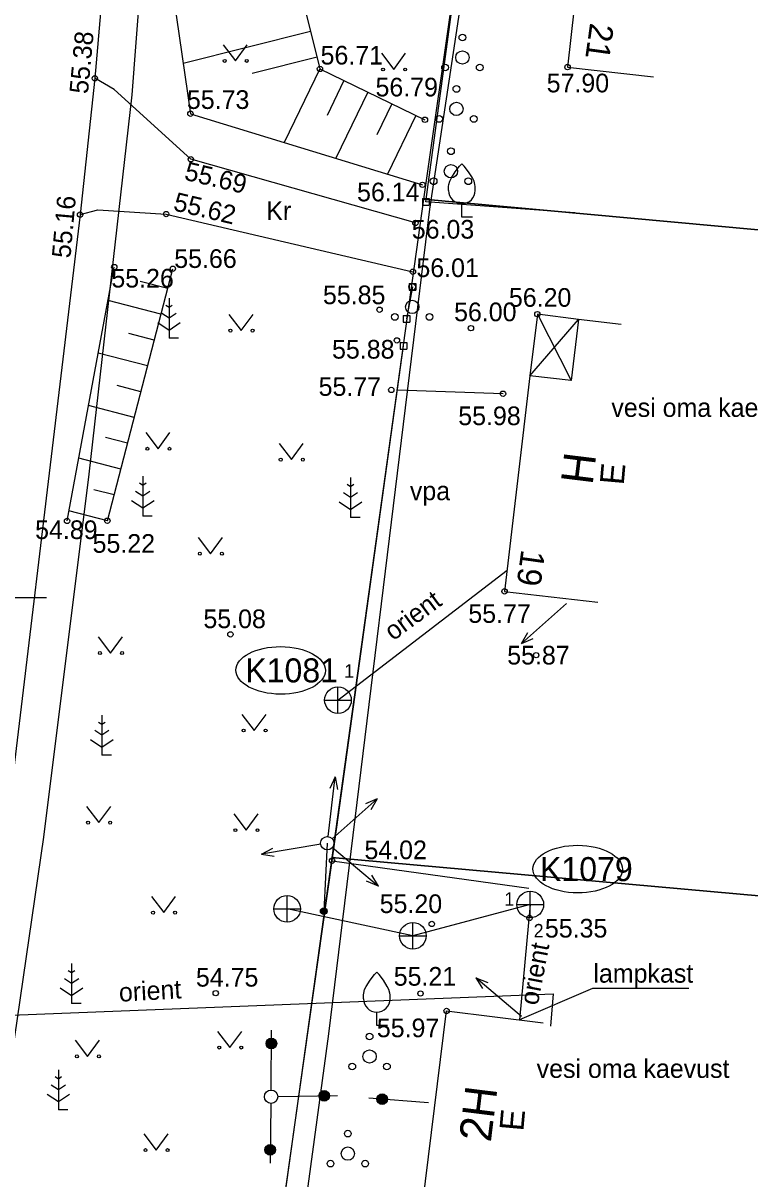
# Model space of a CAD drawing. Extents: x 639438 to 644427, y 6454477 to 6458531.
# Drawn here: x 640501.12 to 640528.38, y 6456478.2 to 6456521.54 of the extents above; entities that cross this region are included whole.
import ezdxf

# ---------------------------------------------------------------- set-up
doc = ezdxf.new("R2010")
doc.units = 0
for name, color, linetype in [('AED', 7, 'Continuous'), ('DKAEV', 7, 'Continuous'), ('DTRASS', 7, 'Continuous'), ('HALJASTUS', 7, 'Continuous'), ('HOONE', 7, 'Continuous'), ('HOONEDET', 7, 'Continuous'), ('KAEVU_NR', 7, 'Continuous'), ('KKAEV', 7, 'Continuous'), ('KORGUS', 7, 'Continuous'), ('KTRASS', 7, 'Continuous'), ('MOOTPIIR', 7, 'Continuous'), ('MPOHULIIN', 7, 'Continuous'), ('PIIR', 7, 'Continuous'), ('POST', 7, 'Continuous'), ('PUU', 7, 'Continuous'), ('RELJEEF', 7, 'Continuous'), ('SIOHULIIN', 7, 'Continuous'), ('SITRASS', 7, 'Continuous'), ('TEE', 7, 'Continuous'), ('TORU_NR', 7, 'Continuous'), ('VKAEV', 7, 'Continuous'), ('VORK', 7, 'Continuous')]:
    doc.layers.add(name, color=color, linetype=linetype)

msp = doc.modelspace()

# ---------------------------------------------------------------- linework, layer by layer
at = {"layer": 'AED'}
for p, q in [((640516.107, 6456514.967), (640516.107, 6456514.717)), ((640516.107, 6456514.967), (640516.357, 6456514.967)), ((640516.357, 6456514.967), (640516.357, 6456514.717)), ((640516.107, 6456514.717), (640516.357, 6456514.717)), ((640515.731, 6456511.656), (640515.503, 6456510.456)), ((640515.606, 6456511.781), (640515.606, 6456511.531)), ((640515.606, 6456511.781), (640515.856, 6456511.781)), ((640515.606, 6456511.531), (640515.856, 6456511.531)), ((640515.856, 6456511.781), (640515.856, 6456511.531)), ((640515.378, 6456510.581), (640515.378, 6456510.331)), ((640515.378, 6456510.581), (640515.628, 6456510.581)), ((640515.378, 6456510.331), (640515.628, 6456510.331)), ((640515.628, 6456510.581), (640515.628, 6456510.331)), ((640512.71, 6456490.134), (640515.395, 6456509.444)), ((640515.27, 6456509.569), (640515.27, 6456509.319)), ((640515.27, 6456509.569), (640515.52, 6456509.569)), ((640515.52, 6456509.569), (640515.52, 6456509.319)), ((640515.27, 6456509.319), (640515.52, 6456509.319))]:
    msp.add_line(p, q, dxfattribs=at)
for points in [[(640521.818, 6456514.426), (640516.232, 6456514.842), (640518.027, 6456528.155)], [(640509.087, 6456464.489), (640512.71, 6456490.134), (640520.093, 6456489.107)]]:
    msp.add_lwpolyline(points, dxfattribs=at)
at = {"layer": 'DKAEV'}
msp.add_lwpolyline([(640477.472, 6456483.428), (640521.002, 6456485.139), (640520.902, 6456483.925)], dxfattribs=at)
at = {"layer": 'HALJASTUS'}
for p, q in [((640508.62, 6456520.732), (640509.083, 6456520.125)), ((640509.083, 6456520.125), (640509.529, 6456520.732)), ((640514.561, 6456520.411), (640515.025, 6456519.804)), ((640515.025, 6456519.804), (640515.47, 6456520.411)), ((640508.836, 6456510.618), (640509.299, 6456510.011)), ((640509.299, 6456510.011), (640509.745, 6456510.618)), ((640519.121, 6456507.644), (640515.164, 6456507.779)), ((640505.721, 6456506.19), (640506.185, 6456505.583)), ((640506.185, 6456505.583), (640506.63, 6456506.19)), ((640510.721, 6456505.78), (640511.184, 6456505.173)), ((640511.184, 6456505.173), (640511.63, 6456505.78)), ((640507.688, 6456502.253), (640508.152, 6456501.647)), ((640508.152, 6456501.647), (640508.597, 6456502.253)), ((640503.942, 6456498.528), (640504.405, 6456497.922)), ((640504.405, 6456497.922), (640504.851, 6456498.528)), ((640509.328, 6456495.623), (640509.791, 6456495.016)), ((640509.791, 6456495.016), (640510.236, 6456495.623)), ((640503.497, 6456492.167), (640503.96, 6456491.561)), ((640503.96, 6456491.561), (640504.406, 6456492.167)), ((640509.023, 6456491.886), (640509.486, 6456491.28)), ((640509.486, 6456491.28), (640509.932, 6456491.886)), ((640505.932, 6456488.794), (640506.395, 6456488.187)), ((640506.395, 6456488.187), (640506.841, 6456488.794)), ((640503.075, 6456483.405), (640503.539, 6456482.798)), ((640503.539, 6456482.798), (640503.984, 6456483.405)), ((640508.414, 6456483.733), (640508.878, 6456483.126)), ((640508.878, 6456483.126), (640509.323, 6456483.733)), ((640505.651, 6456479.891), (640506.114, 6456479.284)), ((640506.114, 6456479.284), (640506.56, 6456479.891))]:
    msp.add_line(p, q, dxfattribs=at)
for centre in [(640508.682, 6456520.125), (640509.511, 6456520.125), (640514.624, 6456519.804), (640515.452, 6456519.804), (640508.898, 6456510.011), (640509.727, 6456510.011), (640505.784, 6456505.583), (640506.612, 6456505.583), (640510.783, 6456505.173), (640511.612, 6456505.173), (640507.751, 6456501.647), (640508.579, 6456501.647), (640504.004, 6456497.922), (640504.833, 6456497.922), (640509.39, 6456495.016), (640510.219, 6456495.016), (640503.559, 6456491.561), (640504.388, 6456491.561), (640509.085, 6456491.28), (640509.914, 6456491.28), (640505.994, 6456488.187), (640506.823, 6456488.187), (640508.477, 6456483.126), (640509.305, 6456483.126), (640503.138, 6456482.798), (640503.966, 6456482.798), (640505.713, 6456479.284), (640506.542, 6456479.284)]:
    msp.add_circle(centre, 0.055, dxfattribs=at)
at = {"layer": 'HOONE'}
for points in [[(640525.752, 6456529.574), (640522.661, 6456529.919), (640521.542, 6456519.893), (640524.761, 6456519.534)], [(640523.548, 6456510.239), (640521.95, 6456510.426), (640521.683, 6456508.138), (640520.124, 6456508.32), (640519.179, 6456500.233), (640522.681, 6456499.824)], [(640520.135, 6456472.468), (640517.564, 6456472.787), (640517.968, 6456476.049), (640515.988, 6456476.294), (640517.005, 6456484.5), (640520.623, 6456484.052)]]:
    msp.add_lwpolyline(points, dxfattribs=at)
at = {"layer": 'HOONEDET'}
for p, q in [((640520.409, 6456510.63), (640521.683, 6456508.138)), ((640520.124, 6456508.32), (640521.95, 6456510.426))]:
    msp.add_line(p, q, dxfattribs=at)
msp.add_lwpolyline([(640521.95, 6456510.426), (640520.409, 6456510.63), (640520.124, 6456508.32)], dxfattribs=at)
at = {"layer": 'KAEVU_NR'}
for centre in [(640510.78, 6456497.271), (640521.924, 6456489.819)]:
    msp.add_ellipse(centre, major_axis=(1.678, -0.009), ratio=0.531431, dxfattribs=at)
at = {"layer": 'KKAEV'}
for p, q in [((640512.932, 6456495.656), (640512.932, 6456496.656)), ((640512.432, 6456496.156), (640513.432, 6456496.156)), ((640520.144, 6456487.989), (640520.144, 6456488.989)), ((640511.022, 6456487.828), (640511.022, 6456488.828)), ((640510.522, 6456488.328), (640511.522, 6456488.328)), ((640519.644, 6456488.489), (640520.644, 6456488.489)), ((640515.742, 6456486.819), (640515.742, 6456487.819)), ((640515.242, 6456487.319), (640516.242, 6456487.319))]:
    msp.add_line(p, q, dxfattribs=at)
for centre in [(640512.932, 6456496.156), (640520.144, 6456488.489), (640511.022, 6456488.328), (640515.742, 6456487.319)]:
    msp.add_circle(centre, 0.5, dxfattribs=at)
at = {"layer": 'KORGUS'}
for centre in [(640512.256, 6456519.826), (640521.542, 6456519.893), (640503.813, 6456519.473), (640507.398, 6456518.146), (640516.193, 6456517.918), (640507.413, 6456516.437), (640516.103, 6456515.479), (640503.257, 6456514.363), (640506.486, 6456514.385), (640515.833, 6456514.049), (640504.542, 6456512.395), (640506.737, 6456512.333), (640515.742, 6456512.222), (640514.493, 6456510.795), (640520.409, 6456510.63), (640517.92, 6456510.104), (640515.142, 6456509.645), (640514.932, 6456507.787), (640519.121, 6456507.644), (640502.77, 6456502.874), (640504.281, 6456502.882), (640519.179, 6456500.233), (640508.898, 6456498.622), (640520.366, 6456497.842), (640512.71, 6456490.134), (640516.45, 6456487.761), (640520.115, 6456487.982), (640508.347, 6456485.166), (640516.025, 6456485.154), (640517.005, 6456484.5)]:
    msp.add_circle(centre, 0.1, dxfattribs=at)
at = {"layer": 'KTRASS'}
for p, q in [((640512.932, 6456496.156), (640519.272, 6456501.027)), ((640515.742, 6456487.319), (640511.022, 6456488.328)), ((640520.144, 6456488.489), (640515.742, 6456487.319)), ((640520.144, 6456488.489), (640519.735, 6456484.162))]:
    msp.add_line(p, q, dxfattribs=at)
msp.add_lwpolyline([(640526.09, 6456485.34), (640522.484, 6456485.34), (640519.735, 6456484.162)], dxfattribs=at)
at = {"layer": 'MOOTPIIR'}
msp.add_lwpolyline([(640481.704, 6456420.898), (640485.573, 6456447.466), (640488.916, 6456471.262), (640494.715, 6456512.739), (640496.947, 6456539.005), (640498.709, 6456564.581), (640500.832, 6456587.159), (640503.032, 6456614.433), (640503.496, 6456614.42), (640532.305, 6456608.81), (640529.64, 6456585.476), (640526.083, 6456585.746), (640523.302, 6456563.623), (640519.787, 6456537.257), (640516.365, 6456514.572), (640512.572, 6456483.637), (640508.067, 6456450.382), (640504.005, 6456415.82)], dxfattribs=at)
at = {"layer": 'MPOHULIIN'}
for p, q in [((640521.684, 6456499.94), (640521.684, 6456499.94)), ((640521.498, 6456499.774), (640519.82, 6456498.275)), ((640519.82, 6456498.275), (640520.058, 6456498.687)), ((640519.82, 6456498.275), (640520.256, 6456498.463)), ((640512.56, 6456491.039), (640512.821, 6456493.274)), ((640512.821, 6456493.274), (640512.62, 6456492.843)), ((640512.821, 6456493.274), (640512.916, 6456492.808)), ((640512.717, 6456490.958), (640514.396, 6456492.456)), ((640514.396, 6456492.456), (640513.959, 6456492.268)), ((640514.396, 6456492.456), (640514.158, 6456492.045)), ((640512.284, 6456490.75), (640510.065, 6456490.378)), ((640512.531, 6456490.791), (640512.531, 6456490.791)), ((640512.531, 6456490.791), (640512.531, 6456490.791)), ((640512.531, 6456490.791), (640512.531, 6456490.791)), ((640512.531, 6456490.791), (640512.531, 6456490.791)), ((640510.065, 6456490.378), (640510.486, 6456490.599)), ((640510.065, 6456490.378), (640510.535, 6456490.304)), ((640512.723, 6456490.63), (640514.446, 6456489.184)), ((640514.446, 6456489.184), (640514.197, 6456489.589)), ((640514.446, 6456489.184), (640514.005, 6456489.361)), ((640518.107, 6456485.747), (640518.354, 6456485.34)), ((640518.107, 6456485.747), (640518.548, 6456485.567)), ((640519.821, 6456484.289), (640518.107, 6456485.747)), ((640520.012, 6456484.127), (640520.012, 6456484.127))]:
    msp.add_line(p, q, dxfattribs=at)
at = {"layer": 'PIIR'}
for points in [[(640519.54, 6456538.71), (640516.14, 6456514.94), (640565.93, 6456510.38), (640569.32, 6456534.11)], [(640516.14, 6456514.94), (640512.7, 6456490.26), (640553.22, 6456486.62), (640562.49, 6456485.79), (640565.93, 6456510.38)], [(640512.7, 6456490.26), (640507.15, 6456450.5), (640549.27, 6456444.81), (640553.22, 6456486.62)]]:
    msp.add_lwpolyline(points, close=True, dxfattribs=at)
at = {"layer": 'POST'}
msp.add_lwpolyline([(640512.531, 6456490.791), (640512.397, 6456488.244)], dxfattribs=at)
for centre, radius in [((640512.531, 6456490.791), 0.25), ((640512.397, 6456488.244), 0.125), ((640512.397, 6456488.244), 0.105), ((640512.397, 6456488.244), 0.0851), ((640512.397, 6456488.244), 0.0651), ((640512.397, 6456488.244), 0.0451), ((640512.397, 6456488.244), 0.0251), ((640512.397, 6456488.244), 0.00511), ((640510.422, 6456481.285), 0.25)]:
    msp.add_circle(centre, radius, dxfattribs=at)
at = {"layer": 'PUU'}
for p, q in [((640517.58, 6456514.271), (640517.58, 6456514.771)), ((640517.98, 6456514.271), (640517.58, 6456514.271)), ((640506.594, 6456511.226), (640506.594, 6456509.726)), ((640506.594, 6456510.476), (640506.327, 6456510.654)), ((640506.594, 6456510.876), (640506.47, 6456510.959)), ((640506.718, 6456510.959), (640506.594, 6456510.876)), ((640506.861, 6456510.654), (640506.594, 6456510.476)), ((640506.17, 6456510.315), (640506.594, 6456510.033)), ((640506.594, 6456510.033), (640507.018, 6456510.315)), ((640506.954, 6456509.726), (640506.594, 6456509.726)), ((640505.607, 6456504.204), (640505.483, 6456504.287)), ((640505.607, 6456504.554), (640505.607, 6456503.054)), ((640505.731, 6456504.287), (640505.607, 6456504.204)), ((640513.402, 6456504.153), (640513.278, 6456504.236)), ((640513.402, 6456504.503), (640513.402, 6456503.003)), ((640513.526, 6456504.236), (640513.402, 6456504.153)), ((640505.607, 6456503.804), (640505.34, 6456503.982)), ((640505.874, 6456503.982), (640505.607, 6456503.804)), ((640513.402, 6456503.753), (640513.135, 6456503.931)), ((640513.669, 6456503.931), (640513.402, 6456503.753)), ((640505.183, 6456503.643), (640505.607, 6456503.361)), ((640505.607, 6456503.361), (640506.031, 6456503.643)), ((640512.978, 6456503.592), (640513.402, 6456503.31)), ((640513.402, 6456503.31), (640513.826, 6456503.592)), ((640505.967, 6456503.054), (640505.607, 6456503.054)), ((640513.762, 6456503.003), (640513.402, 6456503.003)), ((640504.076, 6456495.589), (640504.076, 6456494.089)), ((640504.076, 6456495.239), (640503.952, 6456495.322)), ((640504.2, 6456495.322), (640504.076, 6456495.239)), ((640503.652, 6456494.678), (640504.076, 6456494.396)), ((640504.076, 6456494.839), (640503.809, 6456495.017)), ((640504.343, 6456495.017), (640504.076, 6456494.839)), ((640504.076, 6456494.396), (640504.5, 6456494.678)), ((640504.436, 6456494.089), (640504.076, 6456494.089)), ((640502.939, 6456485.927), (640502.815, 6456486.01)), ((640502.939, 6456486.277), (640502.939, 6456484.777)), ((640503.063, 6456486.01), (640502.939, 6456485.927)), ((640502.939, 6456485.527), (640502.672, 6456485.705)), ((640503.206, 6456485.705), (640502.939, 6456485.527)), ((640502.515, 6456485.366), (640502.939, 6456485.084)), ((640502.939, 6456485.084), (640503.363, 6456485.366)), ((640503.299, 6456484.777), (640502.939, 6456484.777)), ((640514.387, 6456483.957), (640514.387, 6456484.457)), ((640514.787, 6456483.957), (640514.387, 6456483.957)), ((640502.443, 6456481.944), (640502.319, 6456482.027)), ((640502.443, 6456482.294), (640502.443, 6456480.794)), ((640502.567, 6456482.027), (640502.443, 6456481.944)), ((640502.443, 6456481.544), (640502.176, 6456481.722)), ((640502.71, 6456481.722), (640502.443, 6456481.544)), ((640502.019, 6456481.383), (640502.443, 6456481.101)), ((640502.443, 6456481.101), (640502.867, 6456481.383)), ((640502.803, 6456480.794), (640502.443, 6456480.794))]:
    msp.add_line(p, q, dxfattribs=at)
for points in [[(640517.08, 6456515.271), (640517.08, 6456515.421), (640517.09, 6456515.486), (640517.125, 6456515.616), (640517.185, 6456515.736), (640517.33, 6456515.971), (640517.49, 6456516.176), (640517.58, 6456516.271)], [(640518.08, 6456515.271), (640518.08, 6456515.421), (640518.07, 6456515.486), (640518.035, 6456515.616), (640517.975, 6456515.736), (640517.83, 6456515.971), (640517.67, 6456516.176), (640517.58, 6456516.271)], [(640513.887, 6456484.957), (640513.887, 6456485.107), (640513.897, 6456485.172), (640513.932, 6456485.302), (640513.992, 6456485.422), (640514.137, 6456485.657), (640514.297, 6456485.862), (640514.387, 6456485.957)], [(640514.887, 6456484.957), (640514.887, 6456485.107), (640514.877, 6456485.172), (640514.842, 6456485.302), (640514.782, 6456485.422), (640514.637, 6456485.657), (640514.477, 6456485.862), (640514.387, 6456485.957)]]:
    msp.add_lwpolyline(points, dxfattribs=at)
for centre, radius in [((640517.597, 6456521.004), 0.125), ((640517.597, 6456520.254), 0.25), ((640516.947, 6456519.879), 0.125), ((640518.247, 6456519.879), 0.125), ((640517.373, 6456519.075), 0.125), ((640517.373, 6456518.325), 0.25), ((640516.723, 6456517.95), 0.125), ((640518.023, 6456517.95), 0.125), ((640517.17, 6456516.737), 0.125), ((640517.17, 6456515.987), 0.25), ((640516.52, 6456515.612), 0.125), ((640517.82, 6456515.612), 0.125), ((640515.716, 6456511.65), 0.125), ((640515.716, 6456510.9), 0.25), ((640515.066, 6456510.525), 0.125), ((640516.366, 6456510.525), 0.125), ((640514.118, 6456483.542), 0.125), ((640514.118, 6456482.792), 0.25), ((640513.468, 6456482.417), 0.125), ((640514.768, 6456482.417), 0.125), ((640513.301, 6456479.899), 0.125), ((640513.301, 6456479.149), 0.25), ((640512.651, 6456478.774), 0.125), ((640513.951, 6456478.774), 0.125)]:
    msp.add_circle(centre, radius, dxfattribs=at)
for centre in [(640517.58, 6456515.271), (640514.387, 6456484.957)]:
    msp.add_arc(centre, 0.5, 180, 0, dxfattribs=at)
at = {"layer": 'RELJEEF'}
for p, q in [((640511.904, 6456521.231), (640507.125, 6456520.034)), ((640512.147, 6456520.261), (640509.708, 6456519.65)), ((640512.256, 6456519.826), (640510.919, 6456517.067)), ((640513.156, 6456519.39), (640512.521, 6456518.08)), ((640514.056, 6456518.954), (640512.854, 6456516.474)), ((640514.956, 6456518.518), (640514.389, 6456517.348)), ((640515.856, 6456518.082), (640514.789, 6456515.881)), ((640506.545, 6456511.593), (640505.518, 6456511.859)), ((640506.293, 6456510.625), (640504.309, 6456511.141)), ((640506.042, 6456509.657), (640505.083, 6456509.906)), ((640505.79, 6456508.689), (640503.942, 6456509.169)), ((640505.539, 6456507.721), (640504.648, 6456507.953)), ((640505.287, 6456506.753), (640503.575, 6456507.198)), ((640505.036, 6456505.786), (640504.213, 6456505.999)), ((640504.784, 6456504.818), (640503.208, 6456505.227)), ((640504.533, 6456503.85), (640503.779, 6456504.046)), ((640504.281, 6456502.882), (640502.841, 6456503.256))]:
    msp.add_line(p, q, dxfattribs=at)
for points in [[(640511.016, 6456537.607), (640507.903, 6456538.326), (640506.466, 6456535.816), (640506.242, 6456526.154), (640507.398, 6456518.146), (640516.103, 6456515.479)], [(640511.467, 6456536.325), (640508.706, 6456537.43), (640510.446, 6456527.051), (640512.256, 6456519.826), (640516.193, 6456517.918)], [(640502.77, 6456502.874), (640504.542, 6456512.395)], [(640504.281, 6456502.882), (640506.737, 6456512.333)]]:
    msp.add_lwpolyline(points, dxfattribs=at)
at = {"layer": 'SIOHULIIN'}
for p, q in [((640510.423, 6456481.535), (640510.436, 6456483.776)), ((640510.422, 6456481.285), (640510.422, 6456481.285)), ((640510.422, 6456481.285), (640510.422, 6456481.285)), ((640510.422, 6456481.285), (640510.422, 6456481.285)), ((640510.672, 6456481.289), (640512.913, 6456481.326)), ((640516.326, 6456481.052), (640514.092, 6456481.231)), ((640510.418, 6456481.035), (640510.382, 6456478.794)), ((640516.575, 6456481.032), (640516.575, 6456481.032))]:
    msp.add_line(p, q, dxfattribs=at)
for centre, radius in [((640510.433, 6456483.28), 0.199), ((640510.433, 6456483.28), 0.19), ((640510.433, 6456483.28), 0.18), ((640510.433, 6456483.28), 0.171), ((640510.433, 6456483.28), 0.162), ((640510.433, 6456483.28), 0.152), ((640510.433, 6456483.28), 0.143), ((640510.433, 6456483.28), 0.133), ((640510.433, 6456483.28), 0.124), ((640510.433, 6456483.28), 0.114), ((640510.433, 6456483.28), 0.105), ((640510.433, 6456483.28), 0.0953), ((640510.433, 6456483.28), 0.0858), ((640510.433, 6456483.28), 0.0763), ((640510.433, 6456483.28), 0.0669), ((640510.433, 6456483.28), 0.0574), ((640510.433, 6456483.28), 0.0479), ((640510.433, 6456483.28), 0.0385), ((640510.433, 6456483.28), 0.029), ((640510.433, 6456483.28), 0.0195), ((640510.433, 6456483.28), 0.0101), ((640510.433, 6456483.28), 0.00061), ((640512.416, 6456481.318), 0.199), ((640512.416, 6456481.318), 0.19), ((640512.416, 6456481.318), 0.18), ((640512.416, 6456481.318), 0.171), ((640512.416, 6456481.318), 0.162), ((640512.416, 6456481.318), 0.152), ((640512.416, 6456481.318), 0.143), ((640512.416, 6456481.318), 0.133), ((640512.416, 6456481.318), 0.124), ((640512.416, 6456481.318), 0.114), ((640512.416, 6456481.318), 0.105), ((640512.416, 6456481.318), 0.0953), ((640512.416, 6456481.318), 0.0858), ((640512.416, 6456481.318), 0.0763), ((640512.416, 6456481.318), 0.0669), ((640512.416, 6456481.318), 0.0574), ((640512.416, 6456481.318), 0.0479), ((640512.416, 6456481.318), 0.0385), ((640512.416, 6456481.318), 0.029), ((640512.416, 6456481.318), 0.0195), ((640512.416, 6456481.318), 0.0101), ((640512.416, 6456481.318), 0.00061), ((640514.587, 6456481.192), 0.199), ((640514.587, 6456481.192), 0.19), ((640514.587, 6456481.192), 0.18), ((640514.587, 6456481.192), 0.171), ((640514.587, 6456481.192), 0.162), ((640514.587, 6456481.192), 0.152), ((640514.587, 6456481.192), 0.143), ((640514.587, 6456481.192), 0.133), ((640514.587, 6456481.192), 0.124), ((640514.587, 6456481.192), 0.114), ((640514.587, 6456481.192), 0.105), ((640514.587, 6456481.192), 0.0953), ((640514.587, 6456481.192), 0.0858), ((640514.587, 6456481.192), 0.0763), ((640514.587, 6456481.192), 0.0669), ((640514.587, 6456481.192), 0.0574), ((640514.587, 6456481.192), 0.0479), ((640514.587, 6456481.192), 0.0385), ((640514.587, 6456481.192), 0.029), ((640514.587, 6456481.192), 0.0195), ((640514.587, 6456481.192), 0.0101), ((640514.587, 6456481.192), 0.00061), ((640510.39, 6456479.291), 0.199), ((640510.39, 6456479.291), 0.19), ((640510.39, 6456479.291), 0.18), ((640510.39, 6456479.291), 0.171), ((640510.39, 6456479.291), 0.162), ((640510.39, 6456479.291), 0.152), ((640510.39, 6456479.291), 0.143), ((640510.39, 6456479.291), 0.133), ((640510.39, 6456479.291), 0.124), ((640510.39, 6456479.291), 0.114), ((640510.39, 6456479.291), 0.105), ((640510.39, 6456479.291), 0.0953), ((640510.39, 6456479.291), 0.0858), ((640510.39, 6456479.291), 0.0763), ((640510.39, 6456479.291), 0.0669), ((640510.39, 6456479.291), 0.0574), ((640510.39, 6456479.291), 0.0479), ((640510.39, 6456479.291), 0.0385), ((640510.39, 6456479.291), 0.029), ((640510.39, 6456479.291), 0.0195), ((640510.39, 6456479.291), 0.0101), ((640510.39, 6456479.291), 0.00061)]:
    msp.add_circle(centre, radius, dxfattribs=at)
at = {"layer": 'SITRASS'}
msp.add_lwpolyline([(640480.261, 6456377.03), (640485.392, 6456389.45), (640488.561, 6456401.035), (640491.522, 6456416.574), (640493.735, 6456434.146), (640495.448, 6456447.944), (640498.26, 6456466.055), (640501.901, 6456491.012), (640503.603, 6456504.631), (640505.206, 6456518.859), (640507.053, 6456542.904), (640508.346, 6456561.819), (640509.141, 6456565.986), (640509.255, 6456568.657), (640508.685, 6456571.908), (640509.594, 6456581.673), (640510.009, 6456583.96), (640510.462, 6456585.263), (640511.468, 6456586.734)], dxfattribs=at)
at = {"layer": 'TEE'}
for points in [[(640506.847, 6456561.279), (640507.129, 6456560.644), (640505.873, 6456544.002), (640505.45, 6456538.365), (640503.813, 6456519.473), (640503.257, 6456514.363), (640499.906, 6456486.513), (640497.69, 6456466.249), (640496.388, 6456458.092), (640492.226, 6456433.649), (640490.811, 6456421.635), (640489.745, 6456414.894), (640485.129, 6456394.432), (640480.393, 6456378.583), (640478.876, 6456372.65), (640478.702, 6456368.143), (640479.775, 6456361.939)], [(640515.833, 6456514.049), (640507.413, 6456516.437), (640504.531, 6456519.049), (640503.813, 6456519.473)], [(640503.257, 6456514.363), (640503.926, 6456514.545), (640506.486, 6456514.385), (640515.742, 6456512.222)]]:
    msp.add_lwpolyline(points, dxfattribs=at)
at = {"layer": 'VORK'}
msp.add_line((640498, 6456500), (640502, 6456500), dxfattribs=at)

# ---------------------------------------------------------------- texts
at = {"layer": 'DTRASS'}
msp.add_text('orient', height=0.7, rotation=3.1857, dxfattribs=at).set_placement((640504.733, 6456484.845))
at = {"layer": 'HALJASTUS'}
msp.add_text('vpa', height=0.7, dxfattribs=at).set_placement((640515.628, 6456503.653))
at = {"layer": 'HOONE'}
for s, height, rotation, p in [('21', 0.9, 262.1019, (640522.391, 6456521.572)), ('H', 1.2, 82.9661, (640522.478, 6456504.202)), ('E', 0.9, 84.9769, (640523.646, 6456504.202)), ('19', 0.9, 262.1019, (640519.813, 6456501.827)), ('2H', 1.2, 82.9661, (640518.662, 6456479.556)), ('E', 0.9, 84.9769, (640519.882, 6456479.972))]:
    msp.add_text(s, height=height, rotation=rotation, dxfattribs=at).set_placement(p)
at = {"layer": 'KAEVU_NR'}
for s, p in [('K1081', (640509.453, 6456496.821)), ('K1079', (640520.507, 6456489.369))]:
    msp.add_text(s, height=0.9, dxfattribs=at).set_placement(p)
at = {"layer": 'KORGUS'}
for s, rotation, p in [(' 55.38', 84.6376, (640503.528, 6456518.612)), (' 55.69', 346.6394, (640506.879, 6456515.737)), (' 55.16', 84.8655, (640502.871, 6456512.451)), (' 55.62', 346.6394, (640506.468, 6456514.589))]:
    msp.add_text(s, height=0.7, rotation=rotation, dxfattribs=at).set_placement(p)
for s, p in [(' 56.71', (640512.019, 6456519.991)), (' 56.79', (640514.079, 6456518.794)), (' 57.90', (640520.499, 6456518.947)), (' 55.73', (640507.005, 6456518.325)), (' 56.14', (640513.387, 6456514.86)), (' 56.03', (640515.44, 6456513.462)), (' 55.66', (640506.53, 6456512.363)), (' 56.01', (640515.613, 6456512.021)), (' 55.26', (640504.172, 6456511.628)), (' 55.85', (640512.108, 6456511.003)), (' 56.20', (640519.082, 6456510.906)), (' 56.00', (640517.026, 6456510.364)), (' 55.88', (640512.449, 6456508.962)), (' 55.77', (640511.945, 6456507.566)), (' 55.98', (640517.183, 6456506.467)), (' 54.89', (640501.312, 6456502.196)), (' 55.22', (640503.468, 6456501.681)), (' 55.08', (640507.624, 6456498.855)), (' 55.77', (640517.561, 6456499.053)), (' 55.87', (640519.019, 6456497.492)), (' 54.02', (640513.664, 6456490.191)), (' 55.20', (640514.236, 6456488.171)), (' 55.35', (640520.432, 6456487.252)), (' 54.75', (640507.344, 6456485.413)), (' 55.21', (640514.763, 6456485.447)), (' 55.97', (640514.129, 6456483.515))]:
    msp.add_text(s, height=0.7, dxfattribs=at).set_placement(p)
at = {"layer": 'KTRASS'}
for rotation, p in [(36.4069, (640515, 6456498.36)), (79.1355, (640520.422, 6456484.681))]:
    msp.add_text('orient', height=0.7, rotation=rotation, dxfattribs=at).set_placement(p)
msp.add_text('lampkast', height=0.7, dxfattribs=at).set_placement((640522.511, 6456485.56))
at = {"layer": 'TEE'}
msp.add_text('Kr', height=0.7, rotation=359.1757, dxfattribs=at).set_placement((640510.238, 6456514.165))
at = {"layer": 'TORU_NR'}
for s, p in [('1', (640513.162, 6456496.999)), ('1', (640519.172, 6456488.448)), ('2', (640520.271, 6456487.261))]:
    msp.add_text(s, height=0.5, dxfattribs=at).set_placement(p)
at = {"layer": 'VKAEV'}
for p in [(640523.185, 6456506.777), (640520.383, 6456481.99)]:
    msp.add_text('vesi oma kaevust', height=0.7, dxfattribs=at).set_placement(p)

doc.saveas('drawing.dxf')
